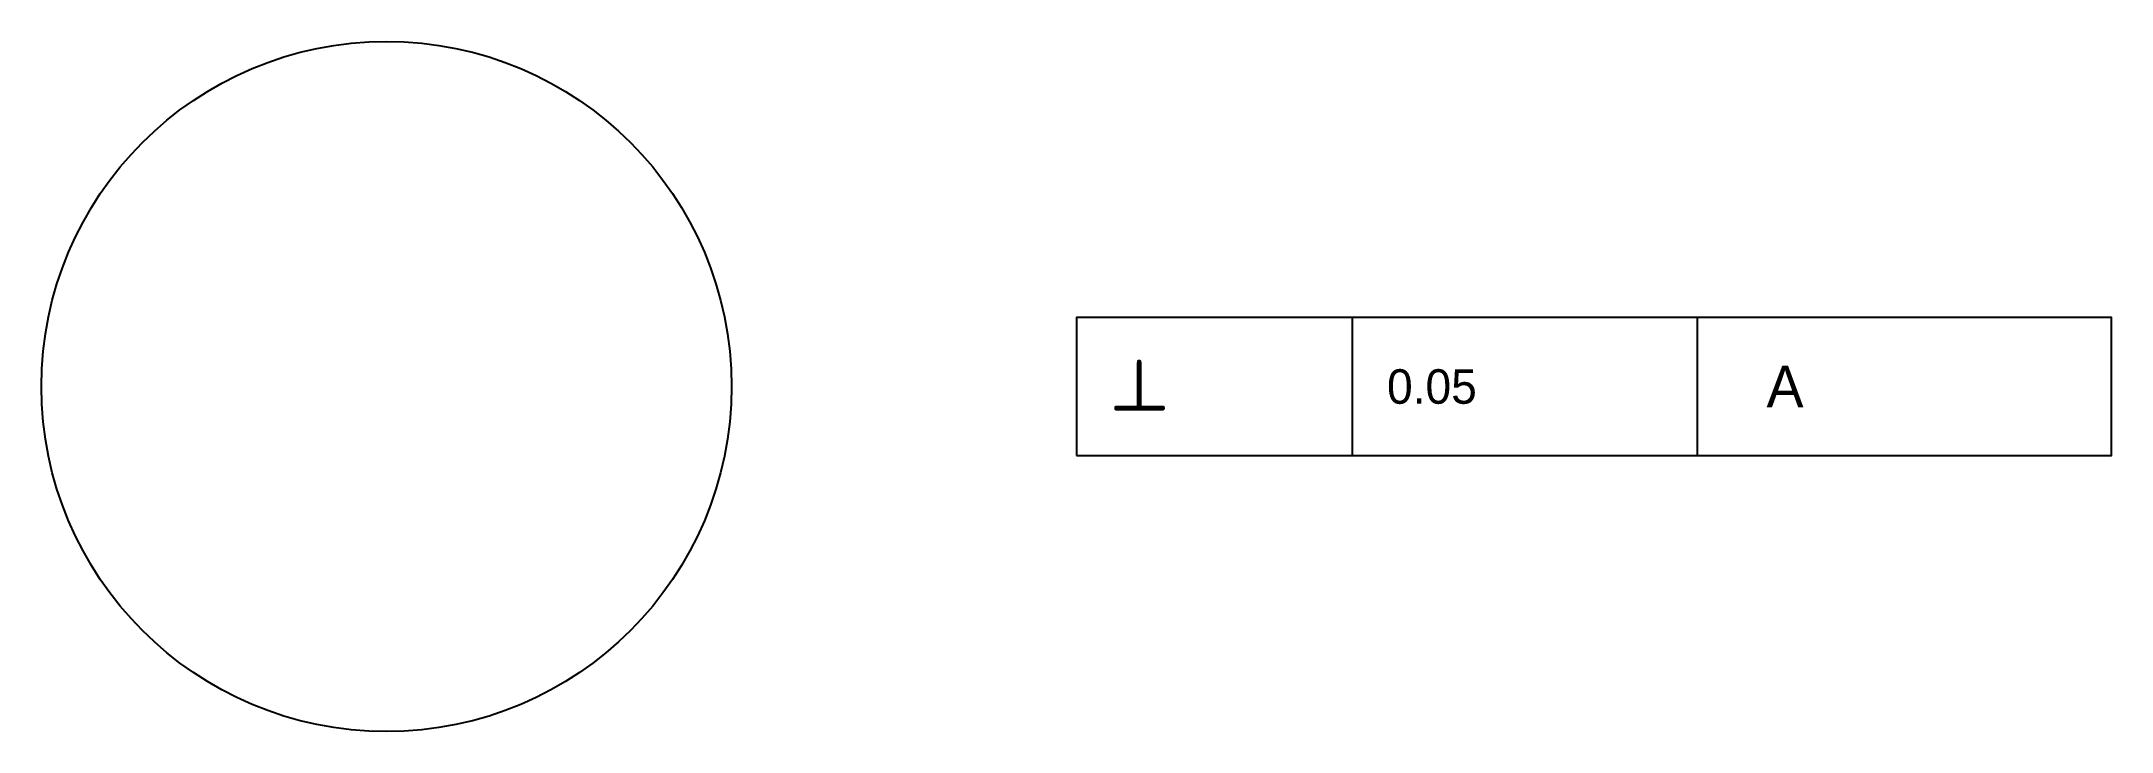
# Model space of a CAD drawing. Header units: metres. Extents: x 20 to 80, y 20 to 40.
import ezdxf

# ---------------------------------------------------------------- set-up
doc = ezdxf.new("R2010")
doc.units = ezdxf.units.M

msp = doc.modelspace()

# ---------------------------------------------------------------- linework, layer by layer
for p, q in [((58, 28), (58, 32)), ((68, 28), (68, 32))]:
    msp.add_line(p, q)
msp.add_lwpolyline([(50, 28), (80, 28), (80, 32), (50, 32), (50, 28)])
msp.add_circle((30, 30), 10)

# ---------------------------------------------------------------- texts
for s, height, p in [('⊥', 1.5, (51, 29.3)), ('A', 1.2, (70, 29.4)), ('0.05', 1, (59, 29.5))]:
    msp.add_text(s, height=height).set_placement(p)

doc.saveas('drawing.dxf')
